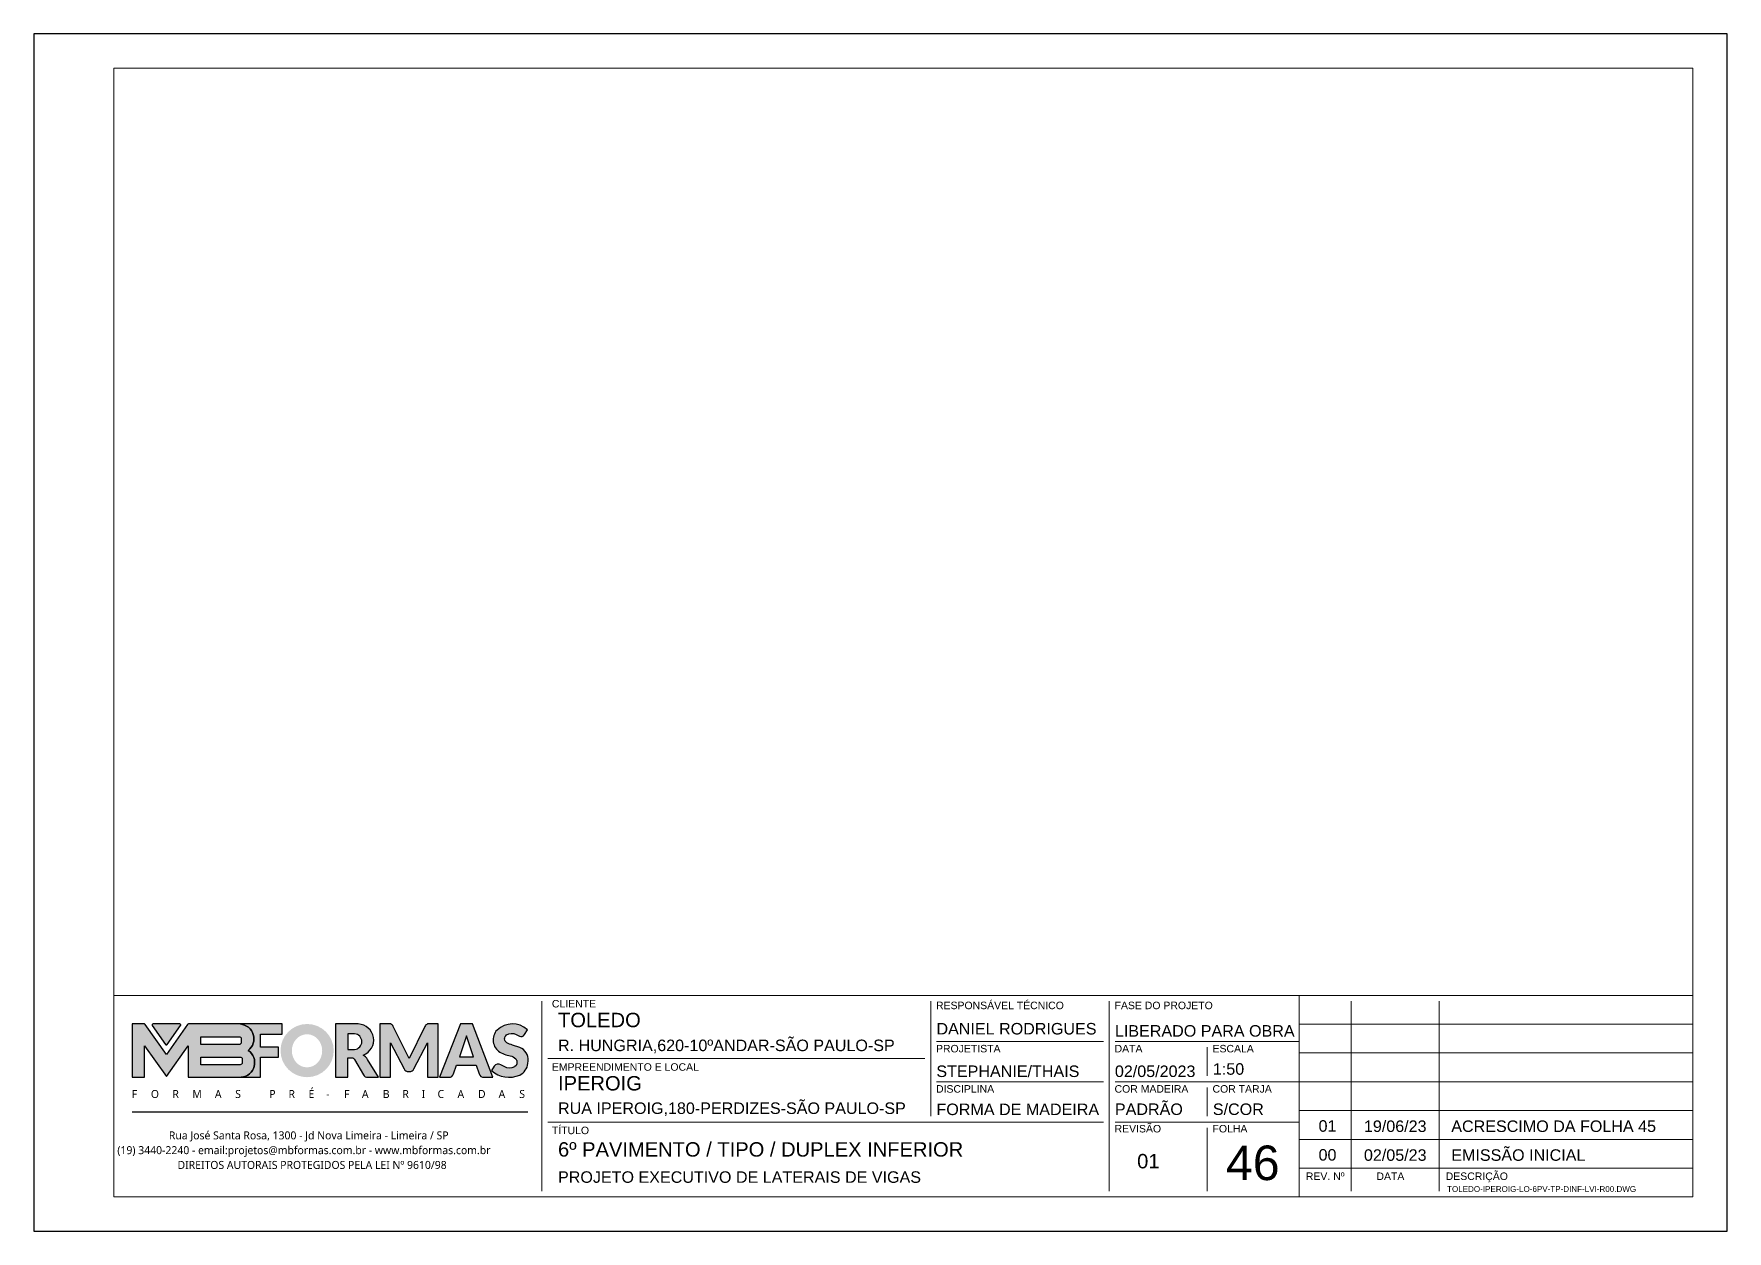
# Model space of a CAD drawing. Extents: x -23436 to 4767, y -4638 to 9755.
# Drawn here: x -17506 to -16021, y -3968 to -2918 of the extents above; entities that cross this region are included whole.
import ezdxf
from ezdxf.enums import TextEntityAlignment as Align

# ---------------------------------------------------------------- set-up
doc = ezdxf.new("R2010")
doc.units = 0
doc.layers.add('FOLHA MB', color=7, linetype='Continuous', lineweight=13)
doc.layers.add('N° Folha', color=5, linetype='Continuous', lineweight=13)
doc.layers.add('Laje_Perimetro', color=7, linetype='Continuous', plot=False)
doc.layers.add('MB Logo', color=255, linetype='Continuous')
doc.styles.add('MB_C01', font='arial.ttf', dxfattribs={"height": 1.3})
doc.styles.add('MB_C02', font='arial.ttf', dxfattribs={"height": 2})
doc.styles.add('MB_C03', font='arial.ttf', dxfattribs={"height": 2.5})
doc.styles.add('MB_C04', font='arial.ttf', dxfattribs={"height": 6})
doc.styles.add('MtXpl_Lucida_Sans_Un', font='l_10646.ttf')

# ---------------------------------------------------------------- blocks, each defined once
blk = doc.blocks.new('MB-NOVO')
at = {"layer": 'MB Logo', "linetype": 'Continuous'}
h = blk.add_hatch(color=256, dxfattribs=at)
h.dxf.hatch_style = 1
h.set_gradient(color1=(242, 132, 69), color2=(247, 180, 141), rotation=90, tint=1)
h.paths.add_polyline_path([(-18529.6, 10980.8), (-18475.7, 10980.8, 0.706757), (-18468.7, 11008, 0.681802), (-18476.7, 11034.9), (-18529.4, 11034.9, 0.243712), (-18530.2, 11034.5), (-18551.7, 11003.9), (-18573.3, 11034.5, 0.243712), (-18574.1, 11034.9), (-18586.5, 11034.9), (-18586.5, 10980.8), (-18573.9, 10980.8), (-18573.9, 11012.9), (-18551.7, 10981.5), (-18529.6, 11012.9)])
h.paths.add_polyline_path([(-18516.8, 11014.1), (-18516.8, 11022), (-18477.8, 11022, -0.414214), (-18475.8, 11020), (-18475.8, 11016.1, -0.414214), (-18477.8, 11014.1)], flags=16)
h.paths.add_polyline_path([(-18516.8, 11001.4), (-18476.8, 11001.4, -0.414214), (-18474.8, 10999.4), (-18474.8, 10995.5, -0.414214), (-18476.8, 10993.5), (-18516.8, 10993.5)], flags=16)
at = {"layer": 'MB Logo', "true_color": 0x262626}
h = blk.add_hatch(color=250, dxfattribs=at)
h.dxf.hatch_style = 1
h.paths.add_polyline_path([(-18537.3, 11033.3, 0.60809), (-18538.1, 11034.9), (-18565.3, 11034.9, 0.60809), (-18566.1, 11033.3), (-18552.5, 11014, 0.518202), (-18550.9, 11014)])
h = blk.add_hatch(color=250, dxfattribs=at)
h.dxf.hatch_style = 1
h.paths.add_polyline_path([(-18456.2, 11011.3), (-18456.2, 11024.6), (-18434.2, 11024.6), (-18434.2, 11034.9), (-18476.7, 11034.9, -0.681802), (-18468.7, 11008, -0.706757), (-18475.7, 10980.8), (-18456.2, 10980.8), (-18456.2, 11001.4), (-18437.8, 11001.4), (-18437.8, 11011.3)])
h = blk.add_hatch(color=250, dxfattribs=at)
h.dxf.hatch_style = 1
h.paths.add_polyline_path([(-18435.9, 11007.9, 1), (-18381.9, 11007.9, 1)])
edge = h.paths.add_edge_path(flags=16)
edge.add_ellipse((-18409, 11007.7), major_axis=(0, 16.8), ratio=0.916255, start_angle=0, end_angle=360)
h = blk.add_hatch(color=250, dxfattribs=at)
h.dxf.hatch_style = 1
h.paths.add_polyline_path([(-18357, 11034.9), (-18380.2, 11034.9), (-18380.2, 10980.8), (-18367.6, 10980.8), (-18367.6, 11000.7), (-18363.4, 11000.7, -0.195765), (-18360.9, 10998.9), (-18351.8, 10983.2, 0.261385), (-18347.5, 10980.8), (-18336.4, 10980.8), (-18347.5, 10999, 0.082429), (-18349.6, 11001.5), (-18351.9, 11003.4, 0.81838)])
h.paths.add_polyline_path([(-18360.8, 11009), (-18367.6, 11009), (-18367.6, 11025), (-18360.8, 11025, -0.92578)], flags=16)
h = blk.add_hatch(color=250, dxfattribs=at)
h.dxf.hatch_style = 1
h.paths.add_polyline_path([(-18286.6, 11015.9), (-18286.6, 10980.8), (-18275.8, 10980.8), (-18275.8, 11034.9), (-18286.6, 11034.9, 0.216647), (-18289.4, 11032.4), (-18305.5, 10999.8), (-18321.6, 11032.7, 0.199908), (-18324.3, 11034.9), (-18335.2, 11034.9), (-18335.2, 10980.8), (-18324.3, 10980.8), (-18324.3, 11015.9), (-18310.4, 10989.3, 0.279644), (-18306, 10986.6, 0.340986), (-18300.5, 10989.3)])
h = blk.add_hatch(color=250, dxfattribs=at)
h.dxf.hatch_style = 1
h.paths.add_polyline_path([(-18274.4, 10980.8), (-18265, 10980.8, 0.322517), (-18260.2, 10984.3), (-18257.3, 10993), (-18237.2, 10993), (-18234.3, 10984.3, 0.322517), (-18229.5, 10980.8), (-18220.3, 10980.8), (-18241.2, 11034.9), (-18253.4, 11034.9)])
h.paths.add_polyline_path([(-18254.4, 11001.6), (-18247.3, 11023), (-18240.1, 11001.6)], flags=16)
h = blk.add_hatch(color=250, dxfattribs=at)
h.dxf.hatch_style = 1
h.paths.add_polyline_path([(-18206, 11024, -0.247671), (-18196.9, 11024.3), (-18193.5, 11022.5, 0.40799), (-18188.2, 11024.1), (-18185.4, 11029.1, 0.392837), (-18216.2, 11028.7, 0.467779), (-18213.3, 11006.3, 0.077523), (-18201.2, 11002.1, -0.214206), (-18196.1, 10997.9, -0.284295), (-18198.2, 10991.4, -0.26924), (-18208.8, 10991.6), (-18212.2, 10993.6, 0.407727), (-18219, 10992.1), (-18221.8, 10987.7, 0.296878), (-18193.2, 10983.1, 0.272251), (-18184.9, 10995.3), (-18184.6, 10997.9, 0.348906), (-18193.7, 11011.2), (-18200.4, 11013.5, -0.045018), (-18205.8, 11015.7, -0.618284)])
at = {"layer": 'MB Logo', "linetype": 'Continuous'}
blk.add_line((-18586.5, 10945.9), (-18184.8, 10945.9), dxfattribs=at)
at = {"layer": 'MB Logo', "color": 23, "linetype": 'Continuous', "true_color": 0xf28445}
for points in [[(-18573.3, 11034.5, 0.243712), (-18574.1, 11034.9), (-18586.5, 11034.9), (-18586.5, 10980.8), (-18573.9, 10980.8), (-18573.9, 11012.9), (-18551.7, 10981.5), (-18529.6, 11012.9), (-18529.6, 10980.8), (-18475.7, 10980.8, 0.706757), (-18468.7, 11008, 0.681802), (-18476.7, 11034.9), (-18529.4, 11034.9, 0.243712), (-18530.2, 11034.5), (-18551.7, 11003.9)], [(-18516.8, 11022), (-18477.8, 11022, -0.414214), (-18475.8, 11020), (-18475.8, 11016.1, -0.414214), (-18477.8, 11014.1), (-18516.8, 11014.1)], [(-18516.8, 11001.4), (-18476.8, 11001.4, -0.414214), (-18474.8, 10999.4), (-18474.8, 10995.5, -0.414214), (-18476.8, 10993.5), (-18516.8, 10993.5)]]:
    blk.add_lwpolyline(points, format="xyb", close=True, dxfattribs=at)
at = {"layer": 'MB Logo', "color": 250, "true_color": 0x262626}
for points in [[(-18537.3, 11033.3, 0.60809), (-18538.1, 11034.9), (-18565.3, 11034.9, 0.60809), (-18566.1, 11033.3), (-18552.5, 11014, 0.518202), (-18550.9, 11014)], [(-18437.8, 11011.3), (-18456.2, 11011.3), (-18456.2, 11024.6), (-18434.2, 11024.6), (-18434.2, 11034.9), (-18476.7, 11034.9, -0.681802), (-18468.7, 11008, -0.706757), (-18475.7, 10980.8), (-18456.2, 10980.8), (-18456.2, 11001.4), (-18437.8, 11001.4)], [(-18347.5, 10980.8), (-18336.4, 10980.8), (-18347.5, 10999, 0.082429), (-18349.6, 11001.5), (-18351.9, 11003.4, 0.81838), (-18357, 11034.9), (-18380.2, 11034.9), (-18380.2, 10980.8), (-18367.6, 10980.8), (-18367.6, 11000.7), (-18363.4, 11000.7, -0.209789), (-18360.8, 10998.7), (-18351.8, 10983.2, 0.261385)], [(-18286.6, 11015.9), (-18286.6, 10980.8), (-18275.8, 10980.8), (-18275.8, 11034.9), (-18286.6, 11034.9, 0.216647), (-18289.4, 11032.4), (-18305.5, 10999.8), (-18321.5, 11032.4, 0.216647), (-18324.3, 11034.9), (-18335.2, 11034.9), (-18335.2, 10980.8), (-18324.3, 10980.8), (-18324.3, 11015.9), (-18310.4, 10989.3, 0.279644), (-18306, 10986.6), (-18304.9, 10986.6, 0.279644), (-18300.5, 10989.3)], [(-18265, 10980.8, 0.322517), (-18260.2, 10984.3), (-18257.3, 10993), (-18237.2, 10993), (-18234.3, 10984.3, 0.322517), (-18229.5, 10980.8), (-18220.3, 10980.8), (-18241.2, 11034.9), (-18253.4, 11034.9), (-18274.4, 10980.8)], [(-18206.2, 11015.9, -0.549626), (-18206.4, 11023.8, -0.258723), (-18196.9, 11024.3), (-18193.5, 11022.5, 0.40799), (-18188.2, 11024.1), (-18185.4, 11029.1, 0.392837), (-18216.2, 11028.7, 0.467779), (-18213.3, 11006.3, 0.077523), (-18201.2, 11002.1, -0.203897), (-18196.3, 10998.2), (-18196.1, 10997.8, -0.267611), (-18198, 10991.6), (-18198.5, 10991.3, -0.261145), (-18208.8, 10991.6), (-18212.2, 10993.6, 0.407727), (-18219, 10992.1), (-18221.8, 10987.7, 0.296878), (-18193.2, 10983.1, 0.265963), (-18184.9, 10994.9), (-18184.7, 10997.6, 0.340466), (-18193.1, 11011), (-18200.4, 11013.5, -0.049298)], [(-18367.6, 11009), (-18360.8, 11009, 0.92578), (-18360.8, 11025), (-18367.6, 11025)]]:
    blk.add_lwpolyline(points, format="xyb", close=True, dxfattribs=at)
blk.add_lwpolyline([(-18247.3, 11023), (-18254.4, 11001.6), (-18240.1, 11001.6)], close=True, dxfattribs=at)
at = {"layer": 'MB Logo', "color": 250, "true_color": 0x262626, "style": 'MtXpl_Lucida_Sans_Un'}
for s, height, p in [('F', 8.12, (-18586.8, 10959.8)), ('O', 8.12, (-18567.5, 10959.8)), ('R', 8.12, (-18545.6, 10959.8)), ('M', 8.12, (-18525.4, 10959.8)), ('A', 8.12, (-18502.5, 10959.8)), ('S', 8.12, (-18481.9, 10959.8)), ('P', 8.12, (-18447.3, 10959.8)), ('R', 8.12, (-18427.8, 10959.8)), ('É', 8.12, (-18407.5, 10959.8)), ('-', 8.12, (-18389.6, 10959.8)), ('F', 8.12, (-18371.4, 10959.8)), ('A', 8.12, (-18353.3, 10959.8)), ('B', 8.12, (-18332.1, 10959.8)), ('R', 8.12, (-18312.2, 10959.8)), ('I', 8.12, (-18292.7, 10959.8)), ('C', 8.12, (-18276.6, 10959.8)), ('A', 8.12, (-18256.3, 10959.8)), ('D', 8.12, (-18235.5, 10959.8)), ('A', 8.12, (-18214.6, 10959.8)), ('S', 8.12, (-18193.6, 10959.8)), ('DIREITOS AUTORAIS PROTEGIDOS PELA LEI Nº 9610/98', 8.122, (-18540.4, 10887.8))]:
    blk.add_text(s, height=height, dxfattribs=at).set_placement(p)
at = {"layer": 'MB Logo', "style": 'MtXpl_Lucida_Sans_Un'}
for s, p in [('Rua José Santa Rosa, 1300 - Jd Nova Limeira - Limeira / SP', (-18549.2, 10917.8)), ('(19) 3440-2240 - email:projetos@mbformas.com.br - www.mbformas.com.br', (-18601.5, 10902.8))]:
    blk.add_text(s, height=8.122, dxfattribs=at).set_placement(p)
blk = doc.blocks.new('A$C169d8357')
at = {"layer": 'FOLHA MB', "color": 1}
for p, q in [((1109.8, 356.7), (70, 356.7)), ((1109.8, 356.7), (1109.8, 179.9)), ((1455, 356.7), (1109.8, 356.7)), ((445.6, 351.7), (445.6, 185)), ((786.6, 351.7), (786.6, 250.7)), ((943.1, 351.7), (943.1, 185)), ((1155.3, 185), (1155.3, 351.7)), ((1232.6, 351.7), (1232.6, 185)), ((1455, 331.5), (1109.8, 331.5)), ((938.1, 316.3), (791.6, 316.3)), ((1109.8, 316.3), (948.2, 316.3)), ((781.5, 301.2), (450.7, 301.2)), ((1029, 311.3), (1029, 286)), ((1455, 306.2), (1109.8, 306.2)), ((938.1, 281), (791.6, 281)), ((1109.8, 281), (948.2, 281)), ((1029, 275.9), (1029, 250.7)), ((1455, 281), (1109.8, 281)), ((1455, 255.7), (1109.8, 255.7)), ((938.1, 245.6), (450.7, 245.6)), ((1109.8, 245.6), (948.2, 245.6)), ((1029, 240.6), (1029, 185)), ((1455, 230.4), (1109.8, 230.4)), ((1455, 205.2), (1109.8, 205.2))]:
    blk.add_line(p, q, dxfattribs=at)
for points in [[(0, 1199.9), (0, 149.9), (1485, 149.9), (1485, 1199.9)], [(70, 1169.9), (70, 179.9), (1455, 179.9), (1455, 1169.9)]]:
    blk.add_lwpolyline(points, close=True, dxfattribs=at)
at = {"layer": 'MB Logo', "xscale": 0.8642040370897565, "yscale": 0.8642040370897565, "zscale": 0.8642040370897565}
blk.add_blockref('MB-NOVO', (16148.7, -9204.8), dxfattribs=at)
at = {"layer": 'FOLHA MB', "color": 6}
for s, height, style, p in [('CLIENTE', 6.57, 'MB_C01', (454.3, 346.1)), ('RESPONSÁVEL TÉCNICO', 6.566, 'MB_C01', (791.2, 344.6)), ('FASE DO PROJETO', 6.566, 'MB_C01', (947.8, 344.6)), ('R. HUNGRIA,620-10ºANDAR-SÃO PAULO-SP', 10.102, 'MB_C02', (459.7, 307.8)), ('PROJETISTA', 6.57, 'MB_C01', (791.2, 306.7)), ('DATA', 6.57, 'MB_C01', (947.8, 306.7)), ('ESCALA', 6.57, 'MB_C01', (1033.7, 306.7)), ('EMPREENDIMENTO E LOCAL', 6.566, 'MB_C01', (454.3, 290.6)), ('DISCIPLINA', 6.57, 'MB_C01', (791.2, 271.4)), ('COR MADEIRA', 6.566, 'MB_C01', (947.8, 271.4)), ('COR TARJA', 6.57, 'MB_C01', (1033.7, 271.4)), ('RUA IPEROIG,180-PERDIZES-SÃO PAULO-SP', 10.102, 'MB_C02', (459.7, 252.7)), ('TÍTULO', 6.57, 'MB_C01', (454.3, 235)), ('REVISÃO', 6.57, 'MB_C01', (947.8, 236.5)), ('FOLHA', 6.57, 'MB_C01', (1033.7, 236.5)), ('PROJETO EXECUTIVO DE LATERAIS DE VIGAS', 10.102, 'MB_C02', (459.7, 192.3))]:
    blk.add_text(s, height=height, dxfattribs=dict(at, style=style)).set_placement(p)
at = {"layer": 'FOLHA MB', "color": 5}
for s, height, style, p in [('TOLEDO', 12.63, 'MB_C03', (459.7, 328.8)), ('DANIEL RODRIGUES', 10.102, 'MB_C02', (791.6, 322.4)), ('LIBERADO PARA OBRA', 10.102, 'MB_C02', (948.1, 320.5)), ('1:50', 10.1, 'MB_C02', (1034, 287.1)), ('IPEROIG', 12.63, 'MB_C03', (459.7, 273.3)), ('STEPHANIE/THAIS', 10.102, 'MB_C02', (791.5, 285.1)), ('02/05/2023', 10.1, 'MB_C02', (948.1, 285.1)), ('FORMA DE MADEIRA', 10.102, 'MB_C02', (791.6, 251.7)), ('PADRÃO', 10.1, 'MB_C02', (948.1, 251.8)), ('S/COR', 10.1, 'MB_C02', (1034, 251.8)), ('01', 10.1, 'MB_C02', (1126.7, 237.1)), ('19/06/23', 10.1, 'MB_C02', (1166.5, 236.9)), ('ACRESCIMO DA FOLHA 45', 10.102, 'MB_C02', (1243.1, 236.9)), ('6º PAVIMENTO / TIPO / DUPLEX INFERIOR', 12.628, 'MB_C03', (459.7, 215.3)), ('EMISSÃO INICIAL', 10.102, 'MB_C02', (1243.1, 211.6)), ('01', 12.63, 'MB_C03', (967.6, 205)), ('00', 10.1, 'MB_C02', (1126.7, 211.8)), ('02/05/23', 10.1, 'MB_C02', (1166.5, 211.6))]:
    blk.add_text(s, height=height, dxfattribs=dict(at, style=style)).set_placement(p)
at = {"layer": 'FOLHA MB', "color": 6, "style": 'MB_C01'}
for s, p in [('REV. Nº', (1132.5, 198.1)), ('DATA', (1189.7, 198.1)), ('DESCRIÇÃO', (1265.5, 198.1))]:
    blk.add_text(s, height=6.57, dxfattribs=at).set_placement(p, align=Align.MIDDLE_CENTER)
at = {"layer": 'FOLHA MB', "insert": (1239.4, 189.4), "char_height": 5.051, "width": 210.818, "attachment_point": 1, "style": 'MB_C04'}
blk.add_mtext('TOLEDO-IPEROIG-LO-6PV-TP-DINF-LVI-R00.DWG', dxfattribs=at)

msp = doc.modelspace()

# ---------------------------------------------------------------- linework, layer by layer
at = {"layer": 'Laje_Perimetro'}
msp.add_lwpolyline([(-16021.36, -2917.74), (-17506.38, -2917.74), (-17506.38, -3967.74), (-16021.36, -3967.74)], close=True, dxfattribs=at)

# ---------------------------------------------------------------- block references
at = {"layer": 'MB Logo'}
msp.add_blockref('A$C169d8357', (-17506.38, -4117.68), dxfattribs=at)

# ---------------------------------------------------------------- texts
at = {"layer": 'N° Folha', "color": 5, "style": 'MB_C04'}
msp.add_text('46', height=30.306, dxfattribs=at).set_placement((-16460.91, -3923))

doc.saveas('drawing.dxf')
